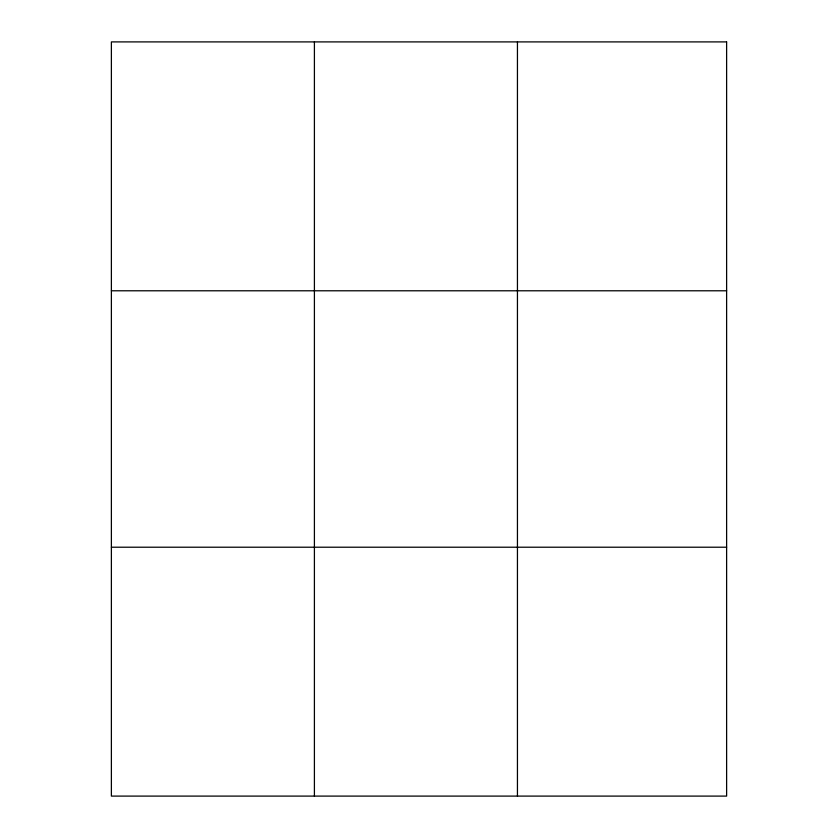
<?xml version="1.0" encoding="UTF-8"?>
<svg xmlns="http://www.w3.org/2000/svg" width="838" height="838" viewBox="0 0 838 838"><rect width="100%" height="100%" fill="white"/><g stroke="black" fill="none" stroke-linecap="round" stroke-linejoin="round"><path stroke-width="1.26" d="M314.407 796.1L314.407 41.9M517.444 796.1L517.444 41.9M111.381 290.786L726.619 290.786M111.381 547.214L726.619 547.214M726.619 41.9L726.619 796.1L111.381 796.1L111.381 41.9L726.619 41.9"/></g></svg>
